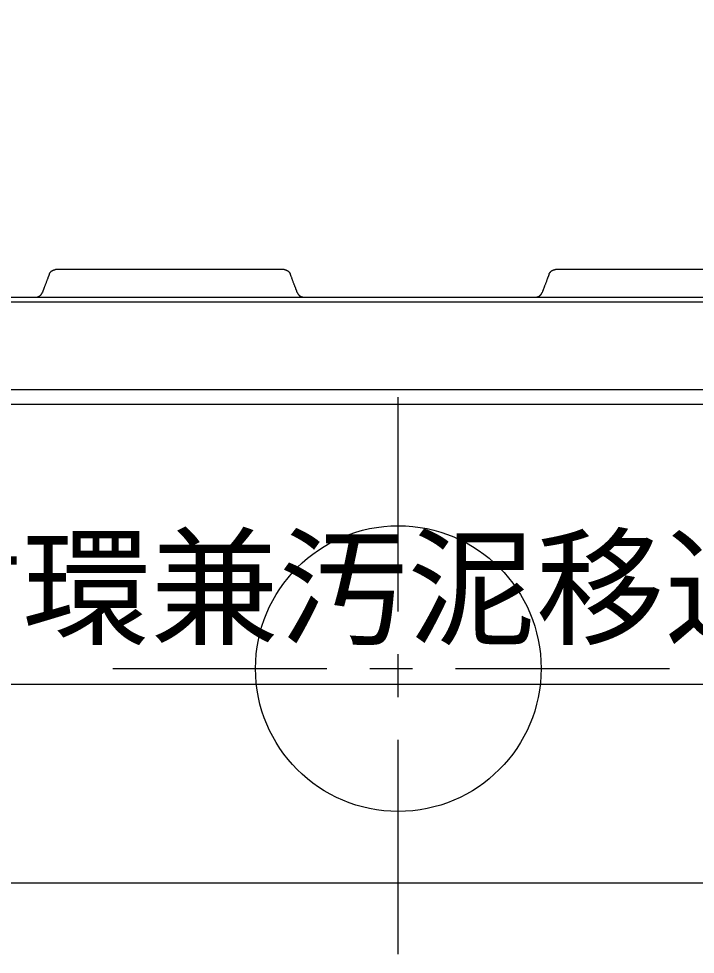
# Model space of a CAD drawing. Units: millimetres, scale not verified. Extents: x -24028 to 8910, y -6308 to 6308.
# Drawn here: x -4628 to -4154, y 16 to 671 of the extents above; entities that cross this region are included whole.
import ezdxf
from ezdxf.enums import TextEntityAlignment as Align

# ---------------------------------------------------------------- set-up
doc = ezdxf.new("R2010")
doc.units = ezdxf.units.MM
doc.header["$LTSCALE"] = 30
doc.linetypes.add('CHAIN1', pattern=[8, 5, -1, 1, -1])
for name, color, linetype, lineweight in [('0-4_08', 2, 'CHAIN1', 25), ('0-5_空気管', 3, 'Continuous', 25), ('0-C_機器', 2, 'Continuous', 25)]:
    doc.layers.add(name, color=color, linetype=linetype, lineweight=lineweight)
doc.styles.add('ＭＳ ゴシック', font='')
doc.styles.get('ＭＳ ゴシック').set_extended_font_data('MS Gothic')

msp = doc.modelspace()

# ---------------------------------------------------------------- linework, layer by layer
at = {"layer": '0-4_08'}
for p, q in [((-4362.24, 15.64), (-4362.24, 415.64)), ((-4562.24, 215.64), (-4162.24, 215.64))]:
    msp.add_line(p, q, dxfattribs=at)
at = {"layer": '0-4_08', "linetype": 'Continuous'}
msp.add_circle((-4362.24, 215.64), 100, dxfattribs=at)
at = {"layer": '0-5_空気管'}
for p, q in [((-4442.23, 494.93), (-4602.21, 494.93)), ((-4437.63, 491.18), (-4437.82, 491.69)), ((-4092.23, 494.93), (-4252.21, 494.93)), ((-4261.31, 479.38), (-4261.5, 478.88)), ((-4761.07, 475.64), (-3953.41, 475.64)), ((-3037.13, 410.64), (-5685.97, 410.64)), ((-4004.77, 204.44), (-5000.79, 204.44))]:
    msp.add_line(p, q, dxfattribs=at)
for points in [[(-4606.66, 491.69), (-4606.8, 491.33), (-4606.85, 491.18), (-4606.92, 491), (-4607, 490.8), (-4607.08, 490.58), (-4607.17, 490.34), (-4607.27, 490.08), (-4607.37, 489.82), (-4607.47, 489.56), (-4607.57, 489.29), (-4607.67, 489.02), (-4607.78, 488.74), (-4607.89, 488.44), (-4608, 488.13), (-4608.13, 487.8), (-4608.26, 487.45), (-4608.41, 487.06), (-4608.56, 486.65), (-4608.73, 486.21), (-4608.9, 485.75), (-4609.08, 485.28), (-4609.25, 484.82), (-4609.43, 484.36), (-4609.59, 483.92), (-4609.75, 483.5), (-4609.9, 483.12), (-4610.03, 482.77), (-4610.15, 482.44), (-4610.27, 482.12), (-4610.38, 481.83), (-4610.49, 481.55), (-4610.59, 481.28), (-4610.69, 481.01), (-4610.79, 480.75), (-4610.89, 480.49), (-4610.99, 480.23), (-4611.08, 479.99), (-4611.16, 479.77), (-4611.24, 479.56)], [(-4606.66, 491.69), (-4606.62, 491.79), (-4606.61, 491.83), (-4606.59, 491.88), (-4606.57, 491.94), (-4606.54, 492.01), (-4606.51, 492.08), (-4606.48, 492.14), (-4606.45, 492.22), (-4606.41, 492.29), (-4606.37, 492.36), (-4606.34, 492.44), (-4606.29, 492.51), (-4606.25, 492.59), (-4606.19, 492.67), (-4606.13, 492.75), (-4606.07, 492.83), (-4605.99, 492.92), (-4605.91, 493.02), (-4605.83, 493.12), (-4605.73, 493.23), (-4605.64, 493.33), (-4605.54, 493.43), (-4605.44, 493.54), (-4605.35, 493.63), (-4605.26, 493.72), (-4605.17, 493.8), (-4605.08, 493.87), (-4605.01, 493.94), (-4604.93, 494), (-4604.85, 494.05), (-4604.77, 494.1), (-4604.69, 494.15), (-4604.6, 494.21), (-4604.51, 494.25), (-4604.31, 494.36), (-4604.21, 494.4), (-4604.01, 494.49), (-4603.92, 494.53), (-4603.84, 494.57)], [(-4603.84, 494.57), (-4603.76, 494.6), (-4603.7, 494.63), (-4603.64, 494.65), (-4603.58, 494.67), (-4603.46, 494.71), (-4603.4, 494.72), (-4603.34, 494.74), (-4603.28, 494.76), (-4603.2, 494.78), (-4603.13, 494.79), (-4603.05, 494.81), (-4602.98, 494.83), (-4602.9, 494.84), (-4602.83, 494.86), (-4602.76, 494.87), (-4602.7, 494.88), (-4602.64, 494.89), (-4602.58, 494.9), (-4602.53, 494.9), (-4602.48, 494.91), (-4602.44, 494.91), (-4602.39, 494.92), (-4602.34, 494.92), (-4602.3, 494.92), (-4602.26, 494.92), (-4602.21, 494.93)], [(-4442.23, 494.93), (-4442.16, 494.92), (-4442.01, 494.92), (-4441.85, 494.9), (-4441.77, 494.9), (-4441.69, 494.88), (-4441.6, 494.87), (-4441.52, 494.85), (-4441.42, 494.83), (-4441.33, 494.81), (-4441.22, 494.77), (-4441.11, 494.74), (-4440.99, 494.7), (-4440.86, 494.65), (-4440.74, 494.6), (-4440.6, 494.55), (-4440.47, 494.49), (-4440.35, 494.44), (-4440.23, 494.38), (-4440.11, 494.33), (-4440.01, 494.27), (-4439.91, 494.22), (-4439.82, 494.17), (-4439.74, 494.12), (-4439.66, 494.06), (-4439.58, 494.01), (-4439.5, 493.95), (-4439.42, 493.88), (-4439.34, 493.82), (-4439.1, 493.59), (-4439.02, 493.51), (-4438.95, 493.44), (-4438.88, 493.37), (-4438.82, 493.31), (-4438.76, 493.25), (-4438.71, 493.19), (-4438.67, 493.14), (-4438.59, 493.05), (-4438.55, 493), (-4438.52, 492.95)], [(-4438.52, 492.95), (-4438.48, 492.9), (-4438.44, 492.84), (-4438.4, 492.78), (-4438.35, 492.71), (-4438.31, 492.65), (-4438.27, 492.58), (-4438.22, 492.52), (-4438.19, 492.46), (-4438.15, 492.4), (-4438.12, 492.34), (-4438.09, 492.29), (-4438.06, 492.24), (-4438.01, 492.15), (-4437.99, 492.11), (-4437.97, 492.07), (-4437.94, 491.98), (-4437.92, 491.94), (-4437.9, 491.9), (-4437.87, 491.83), (-4437.86, 491.8), (-4437.85, 491.77), (-4437.82, 491.69)], [(-4432.99, 478.88), (-4433.12, 479.24), (-4433.18, 479.38), (-4433.24, 479.56), (-4433.32, 479.77), (-4433.41, 479.99), (-4433.5, 480.23), (-4433.59, 480.49), (-4433.69, 480.75), (-4433.79, 481.01), (-4433.89, 481.28), (-4433.99, 481.55), (-4434.1, 481.83), (-4434.21, 482.13), (-4434.33, 482.44), (-4434.45, 482.77), (-4434.59, 483.12), (-4434.73, 483.5), (-4434.89, 483.92), (-4435.06, 484.36), (-4435.23, 484.82), (-4435.4, 485.28), (-4435.58, 485.75), (-4435.75, 486.21), (-4435.92, 486.65), (-4436.08, 487.06), (-4436.22, 487.45), (-4436.36, 487.8), (-4436.48, 488.13), (-4436.6, 488.44), (-4436.71, 488.74), (-4436.81, 489.02), (-4436.91, 489.29), (-4437.02, 489.56), (-4437.21, 490.08), (-4437.31, 490.34), (-4437.4, 490.58), (-4437.49, 490.8), (-4437.56, 491), (-4437.63, 491.18)], [(-4256.66, 491.69), (-4256.8, 491.33), (-4256.85, 491.18), (-4256.92, 491), (-4257, 490.8), (-4257.08, 490.58), (-4257.17, 490.34), (-4257.27, 490.08), (-4257.37, 489.82), (-4257.47, 489.56), (-4257.67, 489.02), (-4257.78, 488.74), (-4257.89, 488.44), (-4258.01, 488.13), (-4258.13, 487.8), (-4258.26, 487.45), (-4258.41, 487.06), (-4258.57, 486.65), (-4258.73, 486.21), (-4258.91, 485.75), (-4259.08, 485.28), (-4259.26, 484.82), (-4259.43, 484.36), (-4259.6, 483.92), (-4259.75, 483.5), (-4259.9, 483.12), (-4260.03, 482.77), (-4260.16, 482.44), (-4260.27, 482.12), (-4260.38, 481.83), (-4260.49, 481.55), (-4260.59, 481.28), (-4260.69, 481.01), (-4260.79, 480.75), (-4260.89, 480.49), (-4260.99, 480.23), (-4261.08, 479.99), (-4261.16, 479.77), (-4261.24, 479.56), (-4261.31, 479.38)], [(-4256.66, 491.69), (-4256.62, 491.79), (-4256.61, 491.83), (-4256.59, 491.88), (-4256.57, 491.94), (-4256.54, 492.01), (-4256.51, 492.08), (-4256.48, 492.14), (-4256.45, 492.22), (-4256.38, 492.36), (-4256.33, 492.44), (-4256.29, 492.51), (-4256.24, 492.59), (-4256.19, 492.67), (-4256.13, 492.75), (-4256.07, 492.83), (-4256, 492.92), (-4255.91, 493.02), (-4255.82, 493.12), (-4255.73, 493.23), (-4255.64, 493.33), (-4255.54, 493.43), (-4255.44, 493.54), (-4255.34, 493.63), (-4255.25, 493.72), (-4255.17, 493.8), (-4255.09, 493.87), (-4255.01, 493.94), (-4254.93, 494), (-4254.85, 494.05), (-4254.77, 494.1), (-4254.68, 494.15), (-4254.6, 494.21), (-4254.5, 494.25), (-4254.31, 494.36), (-4254.21, 494.4), (-4254.11, 494.45), (-4254.01, 494.49), (-4253.92, 494.53), (-4253.84, 494.57)], [(-4253.84, 494.57), (-4253.77, 494.6), (-4253.7, 494.63), (-4253.64, 494.65), (-4253.58, 494.67), (-4253.41, 494.72), (-4253.34, 494.74), (-4253.27, 494.76), (-4253.2, 494.78), (-4253.13, 494.79), (-4253.05, 494.81), (-4252.97, 494.83), (-4252.9, 494.84), (-4252.83, 494.86), (-4252.76, 494.87), (-4252.7, 494.88), (-4252.64, 494.89), (-4252.58, 494.9), (-4252.53, 494.9), (-4252.48, 494.91), (-4252.43, 494.91), (-4252.3, 494.92), (-4252.25, 494.92), (-4252.21, 494.93)], [(-4612.19, 477.62), (-4612.16, 477.67), (-4612.11, 477.73), (-4612.07, 477.79), (-4611.99, 477.92), (-4611.94, 477.98), (-4611.86, 478.11), (-4611.83, 478.17), (-4611.79, 478.23), (-4611.74, 478.33), (-4611.71, 478.37), (-4611.69, 478.42), (-4611.65, 478.5), (-4611.63, 478.54), (-4611.61, 478.58), (-4611.6, 478.63), (-4611.58, 478.67), (-4611.56, 478.7), (-4611.55, 478.74), (-4611.54, 478.77), (-4611.53, 478.8), (-4611.5, 478.88)], [(-4611.24, 479.56), (-4611.31, 479.38), (-4611.5, 478.88)], [(-4432.99, 478.88), (-4432.95, 478.78), (-4432.93, 478.73), (-4432.91, 478.68), (-4432.89, 478.62), (-4432.86, 478.56), (-4432.83, 478.49), (-4432.8, 478.42), (-4432.77, 478.35), (-4432.73, 478.28), (-4432.7, 478.2), (-4432.66, 478.13), (-4432.61, 478.06), (-4432.57, 477.98), (-4432.52, 477.9), (-4432.46, 477.82), (-4432.39, 477.74), (-4432.32, 477.64), (-4432.24, 477.55), (-4432.15, 477.44), (-4432.06, 477.34), (-4431.96, 477.23), (-4431.86, 477.13), (-4431.77, 477.03), (-4431.67, 476.94), (-4431.58, 476.85), (-4431.49, 476.77), (-4431.41, 476.7), (-4431.33, 476.63), (-4431.25, 476.57), (-4431.17, 476.52), (-4431.09, 476.46), (-4431.01, 476.41), (-4430.92, 476.36), (-4430.73, 476.26), (-4430.63, 476.21), (-4430.53, 476.16), (-4430.43, 476.12), (-4430.34, 476.07), (-4430.25, 476.03)], [(-4262.3, 477.47), (-4262.23, 477.57), (-4262.19, 477.62), (-4262.15, 477.67), (-4262.12, 477.73), (-4262.07, 477.79), (-4262.03, 477.85), (-4261.94, 477.98), (-4261.9, 478.05), (-4261.86, 478.11), (-4261.83, 478.17), (-4261.79, 478.23), (-4261.76, 478.28), (-4261.74, 478.33), (-4261.69, 478.42), (-4261.67, 478.46), (-4261.65, 478.5), (-4261.63, 478.54), (-4261.6, 478.63), (-4261.58, 478.67), (-4261.55, 478.74), (-4261.54, 478.77), (-4261.53, 478.8), (-4261.5, 478.88)], [(-4761.09, 472.44), (-3953.39, 472.44)], [(-4615.91, 475.64), (-4615.84, 475.64), (-4615.76, 475.65), (-4615.69, 475.65), (-4615.61, 475.66), (-4615.53, 475.66), (-4615.45, 475.67), (-4615.36, 475.68), (-4615.28, 475.7), (-4615.19, 475.72), (-4615.1, 475.74), (-4615, 475.76), (-4614.9, 475.79), (-4614.79, 475.83), (-4614.67, 475.87), (-4614.54, 475.92), (-4614.41, 475.97), (-4614.28, 476.02), (-4614.15, 476.07), (-4614.02, 476.13), (-4613.9, 476.18), (-4613.79, 476.24), (-4613.68, 476.29), (-4613.59, 476.34), (-4613.5, 476.39), (-4613.41, 476.45), (-4613.26, 476.56), (-4613.18, 476.62), (-4613.1, 476.68), (-4613.02, 476.75), (-4612.78, 476.98), (-4612.7, 477.05), (-4612.62, 477.13), (-4612.55, 477.2), (-4612.49, 477.26), (-4612.44, 477.32), (-4612.39, 477.38), (-4612.34, 477.42), (-4612.26, 477.52), (-4612.19, 477.62)], [(-4430.25, 476.03), (-4430.16, 476), (-4430.09, 475.97), (-4430.02, 475.94), (-4429.96, 475.92), (-4429.9, 475.9), (-4429.79, 475.86), (-4429.73, 475.84), (-4429.67, 475.83), (-4429.6, 475.81), (-4429.53, 475.79), (-4429.45, 475.78), (-4429.37, 475.76), (-4429.3, 475.74), (-4429.15, 475.71), (-4429.02, 475.69), (-4428.96, 475.68), (-4428.9, 475.67), (-4428.85, 475.66), (-4428.8, 475.66), (-4428.76, 475.65), (-4428.62, 475.64), (-4428.58, 475.64), (-4428.53, 475.64)], [(-4265.9, 475.64), (-4265.84, 475.64), (-4265.76, 475.65), (-4265.69, 475.65), (-4265.61, 475.66), (-4265.53, 475.66), (-4265.45, 475.67), (-4265.36, 475.68), (-4265.28, 475.7), (-4265.19, 475.72), (-4265.1, 475.74), (-4265, 475.76), (-4264.9, 475.79), (-4264.79, 475.83), (-4264.67, 475.87), (-4264.54, 475.92), (-4264.41, 475.97), (-4264.28, 476.02), (-4264.15, 476.07), (-4264.02, 476.13), (-4263.9, 476.18), (-4263.79, 476.24), (-4263.68, 476.29), (-4263.59, 476.34), (-4263.5, 476.39), (-4263.41, 476.45), (-4263.33, 476.5), (-4263.26, 476.56), (-4263.18, 476.62), (-4263.1, 476.68), (-4263.02, 476.75), (-4262.94, 476.83), (-4262.78, 476.98), (-4262.7, 477.05), (-4262.62, 477.13), (-4262.55, 477.2), (-4262.49, 477.26), (-4262.44, 477.32), (-4262.39, 477.38), (-4262.3, 477.47)], [(-5688.51, 400.65), (-5688.05, 400.65), (-5687.64, 400.64), (-5687.28, 400.64), (-3036.53, 400.64)]]:
    msp.add_lwpolyline(points, dxfattribs=at)
at = {"layer": '0-C_機器'}
msp.add_lwpolyline([(-5907.24, 1905.64), (-5907.24, 65.64), (-2817.24, 65.64)], dxfattribs=at)

# ---------------------------------------------------------------- texts
at = {"layer": '0-5_空気管', "color": 4, "style": 'ＭＳ ゴシック'}
msp.add_text('硝化液循環兼汚泥移送管', height=65.98, dxfattribs=at).set_placement((-4985.79, 219.44), align=Align.BOTTOM_LEFT)

doc.saveas('drawing.dxf')
